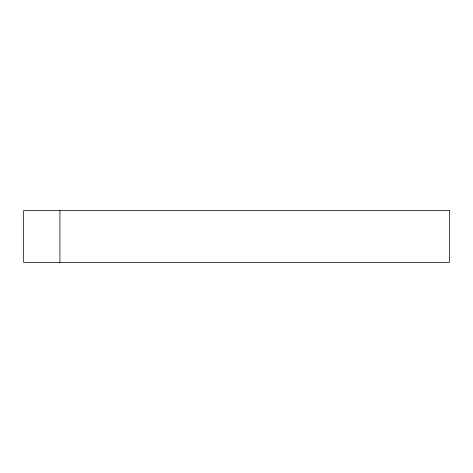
<?xml version="1.0" encoding="UTF-8"?>
<svg xmlns="http://www.w3.org/2000/svg" width="473" height="473" viewBox="0 0 473 473"><rect width="100%" height="100%" fill="white"/><g stroke="black" fill="none" stroke-linecap="round" stroke-linejoin="round"><path stroke-width="0.71" d="M59.935 210.586L59.935 262.414M449.35 210.586L23.65 210.586L23.65 262.414L449.35 262.414L449.35 210.586"/></g></svg>
